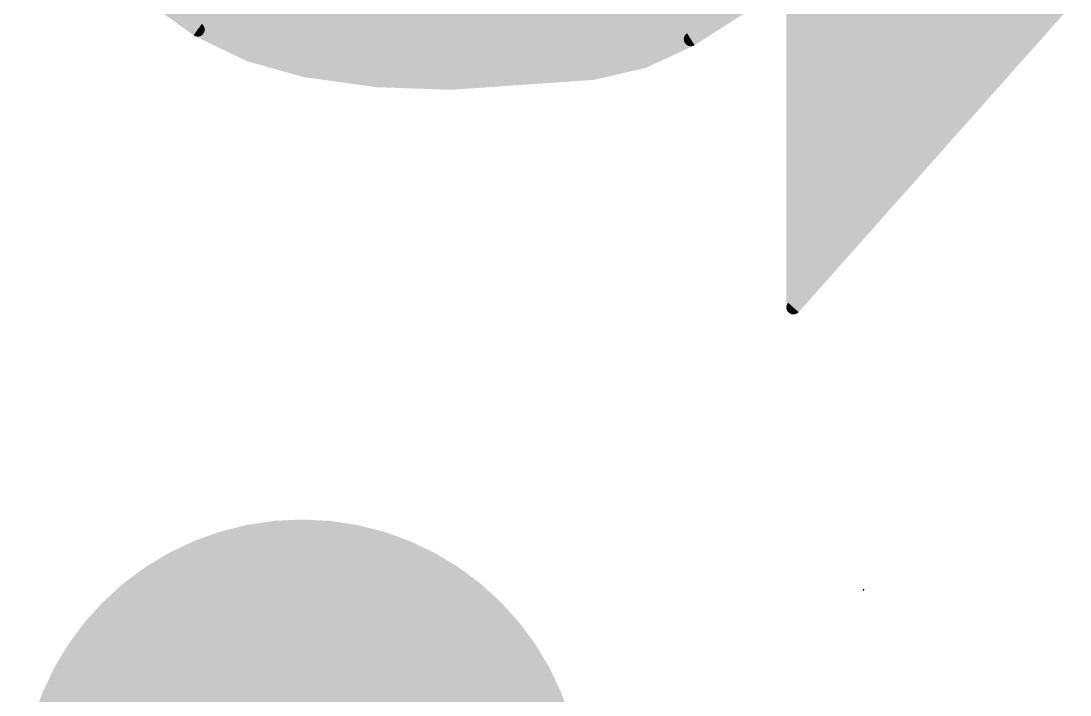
# Model space of a CAD drawing. Extents: x -10.2 to 20.4, y -5.1 to 20.4.
# Drawn here: x 14.732 to 16.629, y 15.43 to 16.65 of the extents above; entities that cross this region are included whole.
import ezdxf

# ---------------------------------------------------------------- set-up
doc = ezdxf.new("R2010")
doc.units = 0
for name, color, linetype in [('18', 110, 'CONTINUOUS'), ('21', 41, 'CONTINUOUS'), ('22', 40, 'CONTINUOUS'), ('23', 53, 'CONTINUOUS'), ('24', 53, 'CONTINUOUS')]:
    doc.layers.add(name, color=color, linetype=linetype)

# ---------------------------------------------------------------- blocks, each defined once
blk = doc.blocks.new('ROUNDV')
at = {"const_width": 0.5}
blk.add_lwpolyline([(0, -0.25, 1), (0, 0.25, 1), (0, -0.25)], format="xyb", dxfattribs=at)

msp = doc.modelspace()

# ---------------------------------------------------------------- linework, layer by layer
at = {"layer": '21', "const_width": 0.0254}
for points in [[(16.1291, 17.6479), (16.1291, 16.1315)], [(16.1291, 16.1315), (16.6167, 16.6802)], [(16.1291, 16.6624), (16.6009, 16.6624)], [(16.1291, 16.637), (16.5783, 16.637)], [(16.1291, 16.6116), (16.5557, 16.6116)], [(16.1291, 16.5862), (16.5332, 16.5862)], [(16.1291, 16.5608), (16.5106, 16.5608)], [(16.1291, 16.5354), (16.488, 16.5354)], [(16.1291, 16.51), (16.4655, 16.51)], [(16.1291, 16.4846), (16.4429, 16.4846)], [(16.1291, 16.4592), (16.4203, 16.4592)], [(16.1291, 16.4338), (16.3977, 16.4338)], [(16.1291, 16.4084), (16.3752, 16.4084)], [(16.1291, 16.383), (16.3526, 16.383)], [(16.1291, 16.3576), (16.33, 16.3576)], [(16.1291, 16.3322), (16.3074, 16.3322)], [(16.1291, 16.3068), (16.2849, 16.3068)], [(16.1291, 16.2814), (16.2623, 16.2814)], [(16.1291, 16.256), (16.2397, 16.256)], [(16.1291, 16.2306), (16.2172, 16.2306)], [(16.1291, 16.2052), (16.1946, 16.2052)], [(16.1291, 16.1798), (16.172, 16.1798)], [(16.1291, 16.1544), (16.1494, 16.1544)]]:
    msp.add_lwpolyline(points, dxfattribs=at)
at = {"layer": '21', "const_width": 0.0127}
for points in [[(16.1291, 16.6434, 1), (16.1291, 16.6306)], [(16.5783, 16.6306, 1), (16.5783, 16.6434)], [(16.1291, 16.618, 1), (16.1291, 16.6052)], [(16.5557, 16.6052, 1), (16.5557, 16.618)], [(16.1291, 16.5926, 1), (16.1291, 16.5799)], [(16.5332, 16.5799, 1), (16.5332, 16.5926)], [(16.1291, 16.5672, 1), (16.1291, 16.5544)], [(16.5106, 16.5544, 1), (16.5106, 16.5672)], [(16.1291, 16.5418, 1), (16.1291, 16.529)], [(16.488, 16.529, 1), (16.488, 16.5418)], [(16.1291, 16.5164, 1), (16.1291, 16.5037)], [(16.4655, 16.5037, 1), (16.4655, 16.5164)], [(16.1291, 16.491, 1), (16.1291, 16.4782)], [(16.4429, 16.4782, 1), (16.4429, 16.491)], [(16.1291, 16.4656, 1), (16.1291, 16.4528)], [(16.4203, 16.4528, 1), (16.4203, 16.4656)], [(16.1291, 16.4402, 1), (16.1291, 16.4275)], [(16.3977, 16.4275, 1), (16.3977, 16.4402)], [(16.1291, 16.4148, 1), (16.1291, 16.402)], [(16.3752, 16.402, 1), (16.3752, 16.4148)], [(16.1291, 16.3894, 1), (16.1291, 16.3766)], [(16.3526, 16.3766, 1), (16.3526, 16.3894)], [(16.1291, 16.364, 1), (16.1291, 16.3513)], [(16.33, 16.3513, 1), (16.33, 16.364)], [(16.1291, 16.3386, 1), (16.1291, 16.3258)], [(16.3074, 16.3258, 1), (16.3074, 16.3386)], [(16.1291, 16.3132, 1), (16.1291, 16.3004)], [(16.2849, 16.3004, 1), (16.2849, 16.3132)], [(16.1291, 16.2878, 1), (16.1291, 16.2751)], [(16.2623, 16.2751, 1), (16.2623, 16.2878)], [(16.1291, 16.2624, 1), (16.1291, 16.2496)], [(16.2397, 16.2496, 1), (16.2397, 16.2624)], [(16.1291, 16.237, 1), (16.1291, 16.2242)], [(16.2172, 16.2242, 1), (16.2172, 16.237)], [(16.1291, 16.2116, 1), (16.1291, 16.1989)], [(16.1946, 16.1989, 1), (16.1946, 16.2116)], [(16.1291, 16.1862, 1), (16.1291, 16.1734)], [(16.172, 16.1734, 1), (16.172, 16.1862)], [(16.1291, 16.1608, 1), (16.1291, 16.1481)], [(16.1494, 16.1481, 1), (16.1494, 16.1608)], [(16.1244, 16.1357, 1), (16.1338, 16.1273)], [(16.1227, 16.1315, 1), (16.1355, 16.1315)]]:
    msp.add_lwpolyline(points, format="xyb", dxfattribs=at)
at = {"layer": '22', "const_width": 0.0254}
for points in [[(15.0516, 16.6342), (14.9672, 16.6948)], [(16.063, 16.6929), (15.9436, 16.6167)], [(15.0123, 16.6624), (16.0152, 16.6624)], [(15.0476, 16.637), (15.9754, 16.637)], [(15.1451, 16.589), (15.0516, 16.6342)], [(15.0984, 16.6116), (15.9326, 16.6116)], [(15.9436, 16.6167), (15.8579, 16.5769)], [(15.2451, 16.5608), (15.1451, 16.589)], [(15.1552, 16.5862), (15.8779, 16.5862)], [(15.8579, 16.5769), (15.7658, 16.5557)], [(15.3766, 16.5426), (15.2451, 16.5608)], [(15.2451, 16.5608), (15.7879, 16.5608)], [(15.7658, 16.5557), (15.5092, 16.5379)], [(15.5092, 16.5379), (15.3766, 16.5426)]]:
    msp.add_lwpolyline(points, dxfattribs=at)
at = {"layer": '22', "const_width": 0.0127}
for points in [[(15.0476, 16.6434, 1), (15.0476, 16.6306)], [(15.0543, 16.6399, 1), (15.0488, 16.6284)], [(15.0479, 16.629, 1), (15.0553, 16.6393)], [(15.9754, 16.6306, 1), (15.9754, 16.6434)], [(15.0984, 16.618, 1), (15.0984, 16.6052)], [(15.9326, 16.6052, 1), (15.9326, 16.618)], [(15.9402, 16.6221, 1), (15.947, 16.6113)], [(15.9463, 16.6109, 1), (15.9409, 16.6225)], [(15.1469, 16.5952, 1), (15.1434, 16.5829)], [(15.1424, 16.5833, 1), (15.1479, 16.5948)], [(15.1552, 16.5926, 1), (15.1552, 16.5799)], [(15.8552, 16.5827, 1), (15.8606, 16.5712)], [(15.8593, 16.5707, 1), (15.8565, 16.5831)], [(15.8779, 16.5799, 1), (15.8779, 16.5926)], [(15.2451, 16.5672, 1), (15.2451, 16.5544)], [(15.246, 16.5671, 1), (15.2442, 16.5545)], [(15.2434, 16.5547, 1), (15.2468, 16.5669)], [(15.7644, 16.5619, 1), (15.7672, 16.5495)], [(15.7662, 16.5494, 1), (15.7654, 16.562)], [(15.7879, 16.5544, 1), (15.7879, 16.5672)], [(15.3768, 16.5489, 1), (15.3763, 16.5362)], [(15.3757, 16.5363, 1), (15.3774, 16.5489)], [(15.5088, 16.5442, 1), (15.5096, 16.5316)], [(15.509, 16.5316, 1), (15.5094, 16.5442)]]:
    msp.add_lwpolyline(points, format="xyb", dxfattribs=at)
at = {"layer": '23'}
msp.add_point((16.129, 16.129), dxfattribs=at)
at = {"layer": '24'}
msp.add_point((16.256, 15.621), dxfattribs=at)

# ---------------------------------------------------------------- block references
at = {"layer": '18', "xscale": 1.016, "yscale": 1.016}
msp.add_blockref('ROUNDV', (15.24, 15.24), dxfattribs=at)
msp.add_blockref('ROUNDV', (15.24, 15.24), dxfattribs=at)

doc.saveas('drawing.dxf')
